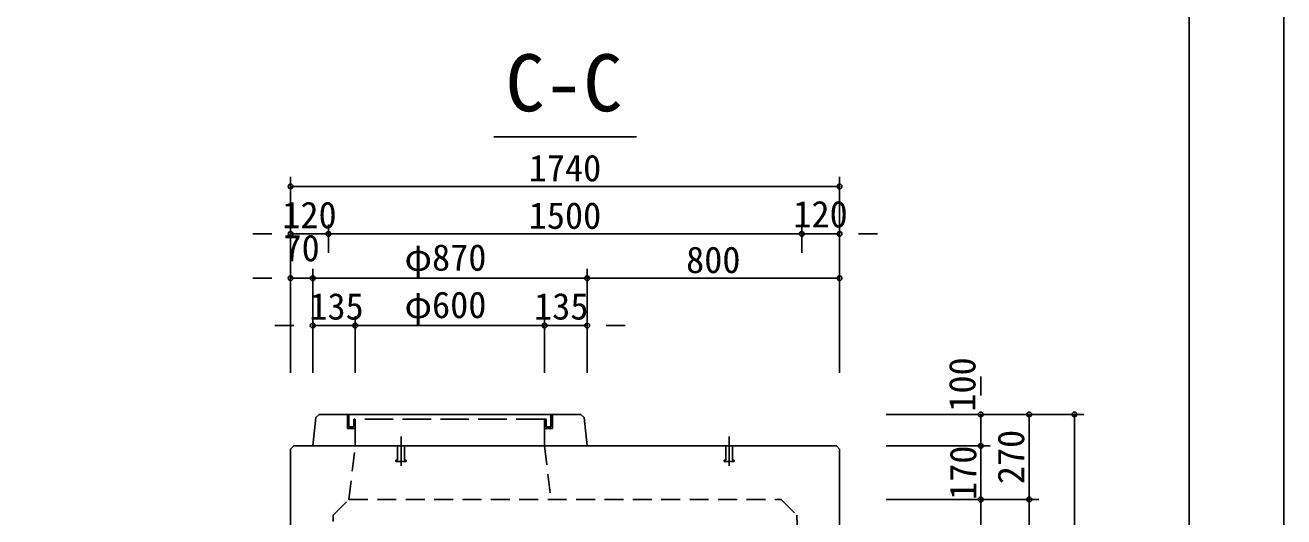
# Model space of a CAD drawing. Units: millimetres, scale not verified. Extents: x -7958 to 7958, y -4534 to 4653.
# Drawn here: x 3968 to 7958, y -1570 to -10 of the extents above; entities that cross this region are included whole.
import ezdxf
from ezdxf.enums import TextEntityAlignment as Align

# ---------------------------------------------------------------- set-up
doc = ezdxf.new("R2010")
doc.units = ezdxf.units.MM
doc.header["$LTSCALE"] = 30
doc.header["$PDMODE"] = 32
doc.header["$PDSIZE"] = 15
for name, pattern in [('CHAIN2', [12, 9, -1, 1, -1]), ('DASHED2', [3, 2, -1]), ('DASHED3', [4, 3, -1])]:
    doc.linetypes.add(name, pattern=pattern)
for name, color, linetype in [('0-0_0', 4, 'Continuous'), ('0-B_00枠', 4, 'Continuous'), ('0-E_03寸法', 4, 'Continuous'), ('0-F_04文字', 7, 'Continuous')]:
    doc.layers.add(name, color=color, linetype=linetype)
doc.styles.add('ＭＳ ゴシック', font='')
doc.styles.get('ＭＳ ゴシック').set_extended_font_data('MS Gothic')

msp = doc.modelspace()

# ---------------------------------------------------------------- linework, layer by layer
at = {"layer": '0-0_0', "color": 3}
for p, q in [((4889.43, -1254.79), (4879.43, -1344.79)), ((4899.43, -1244.79), (4889.43, -1254.79)), ((5729.43, -1244.79), (4899.43, -1244.79)), ((5729.43, -1244.79), (5739.43, -1254.79)), ((5749.43, -1344.79), (5739.43, -1254.79)), ((4809.43, -1354.79), (4819.43, -1344.79)), ((4809.43, -2204.79), (4809.43, -1354.79)), ((4819.43, -1344.79), (6539.43, -1344.79)), ((5749.43, -1344.79), (4879.43, -1344.79)), ((6539.43, -1344.79), (6549.43, -1354.79))]:
    msp.add_line(p, q, dxfattribs=at)
at = {"layer": '0-0_0', "linetype": 'DASHED3'}
for p, q in [((4989.43, -1289.79), (4989.43, -1244.79)), ((4994.43, -1284.79), (4994.43, -1244.79)), ((5009.43, -1259.79), (5009.43, -1284.79)), ((5614.43, -1259.79), (5014.43, -1259.79)), ((5619.43, -1259.79), (5614.43, -1259.79)), ((5614.43, -1289.79), (5614.43, -1259.79)), ((5619.43, -1284.79), (5619.43, -1259.79)), ((5634.43, -1244.79), (5634.43, -1284.79)), ((5639.43, -1244.79), (5639.43, -1289.79)), ((5014.43, -1289.79), (4989.43, -1289.79)), ((4994.43, -1284.79), (5009.43, -1284.79)), ((5014.43, -1289.79), (5014.43, -1344.79)), ((5614.43, -1289.79), (5614.43, -1344.79)), ((5614.43, -1289.79), (5639.43, -1289.79)), ((5634.43, -1284.79), (5619.43, -1284.79))]:
    msp.add_line(p, q, dxfattribs=at)
at = {"layer": '0-0_0', "linetype": 'CHAIN2'}
for p, q in [((5159.43, -1408.19), (5159.43, -1315.41)), ((6199.43, -1408.19), (6199.43, -1315.41))]:
    msp.add_line(p, q, dxfattribs=at)
at = {"layer": '0-0_0', "linetype": 'DASHED2'}
for p, q in [((4994.43, -1514.79), (5014.43, -1344.79)), ((5614.43, -1344.79), (5634.43, -1514.79)), ((4944.43, -1564.79), (4994.43, -1514.79)), ((4994.43, -1514.79), (6364.43, -1514.79)), ((6364.43, -1514.79), (6414.43, -1564.79)), ((4929.43, -2214.79), (4944.43, -1564.79)), ((6414.43, -1564.79), (6429.43, -2214.79))]:
    msp.add_line(p, q, dxfattribs=at)
at = {"layer": '0-0_0', "color": 6}
msp.add_lwpolyline([(-4342.24, 4075.97), (7657.76, 4075.97), (7657.76, -4234.03)], dxfattribs=at)
at = {"layer": '0-0_0', "linetype": 'DASHED3'}
msp.add_lwpolyline([(5009.43, -1259.79), (5014.43, -1259.79), (5014.43, -1289.79)], dxfattribs=at)
at = {"layer": '0-0_0', "linetype": 'DASHED2'}
for points in [[(5170.33, -1390.29), (5170.33, -1344.79), (5148.53, -1344.79), (5148.53, -1390.29)], [(6188.53, -1390.29), (6188.53, -1344.79), (6210.33, -1344.79), (6210.33, -1390.29)], [(5170.33, -1390.29), (5175.43, -1390.29), (5175.43, -1394.79), (5143.43, -1394.79), (5143.43, -1390.29), (5148.53, -1390.29)], [(6188.53, -1390.29), (6183.43, -1390.29), (6183.43, -1394.79), (6215.43, -1394.79), (6215.43, -1390.29), (6210.33, -1390.29)]]:
    msp.add_lwpolyline(points, dxfattribs=at)
at = {"layer": '0-0_0', "color": 3}
msp.add_lwpolyline([(6549.43, -1354.79), (6549.43, -2204.79), (6539.43, -2214.79)], dxfattribs=at)
at = {"layer": '0-B_00枠'}
msp.add_line((5453.45, -364.83), (5905.41, -364.83), dxfattribs=at)
msp.add_lwpolyline([(-4642.24, -4534.03), (7957.76, -4534.03), (7957.76, 4375.97), (-4642.24, 4375.97)], dxfattribs=at)
at = {"layer": '0-E_03寸法'}
for p, q in [((4809.43, -821.9), (4809.43, -491.9)), ((6549.43, -821.9), (6549.43, -491.9)), ((6549.43, -521.9), (4809.43, -521.9)), ((4869.43, -521.9), (6489.43, -521.9)), ((4749.43, -672.56), (4689.43, -672.56)), ((4809.43, -732.56), (4809.43, -642.56)), ((4929.43, -672.56), (4809.43, -672.56)), ((4929.43, -732.56), (4929.43, -642.56)), ((4929.43, -732.56), (4929.43, -642.56)), ((6429.43, -672.56), (4929.43, -672.56)), ((4989.43, -672.56), (5049.43, -672.56)), ((4989.43, -672.56), (6369.43, -672.56)), ((6369.43, -672.56), (6309.43, -672.56)), ((6429.43, -732.56), (6429.43, -642.56)), ((6429.43, -732.56), (6429.43, -642.56)), ((6549.43, -672.56), (6429.43, -672.56)), ((6549.43, -732.56), (6549.43, -642.56)), ((6609.43, -672.56), (6669.43, -672.56)), ((4809.43, -1112.91), (4809.43, -782.91)), ((4879.43, -1112.91), (4879.43, -782.91)), ((4879.43, -1112.91), (4879.43, -782.91)), ((5749.43, -1112.91), (5749.43, -782.91)), ((5749.43, -1112.91), (5749.43, -782.91)), ((6549.43, -1112.91), (6549.43, -782.91)), ((4749.43, -812.91), (4689.43, -812.91)), ((4879.43, -812.91), (4809.43, -812.91)), ((5749.43, -812.91), (4879.43, -812.91)), ((4939.43, -812.91), (4999.43, -812.91)), ((4939.43, -812.91), (5689.43, -812.91)), ((6549.43, -812.91), (5749.43, -812.91)), ((5809.43, -812.91), (6489.43, -812.91)), ((4879.43, -1113.06), (4879.43, -933.06)), ((5014.43, -1113.06), (5014.43, -933.06)), ((5014.43, -1113.06), (5014.43, -933.06)), ((5614.43, -1113.06), (5614.43, -933.06)), ((5614.43, -1113.06), (5614.43, -933.06)), ((5749.43, -1113.06), (5749.43, -933.06)), ((4819.43, -963.06), (4759.43, -963.06)), ((5014.43, -963.06), (4879.43, -963.06)), ((5614.43, -963.06), (5014.43, -963.06)), ((5074.43, -963.06), (5134.43, -963.06)), ((5074.43, -963.06), (5554.43, -963.06)), ((5554.43, -963.06), (5494.43, -963.06)), ((5749.43, -963.06), (5614.43, -963.06)), ((5809.43, -963.06), (5869.43, -963.06)), ((6996.93, -1184.79), (6996.93, -1124.79)), ((6696.93, -1244.79), (7026.93, -1244.79)), ((6851.01, -1244.79), (7181.01, -1244.79)), ((6993.88, -1244.79), (7323.88, -1244.79)), ((6996.93, -1344.79), (6996.93, -1244.79)), ((7151.01, -1514.79), (7151.01, -1244.79)), ((7293.88, -3174.79), (7293.88, -1244.79)), ((7151.01, -1304.79), (7151.01, -1454.79)), ((7293.88, -1304.79), (7293.88, -3114.79)), ((6696.93, -1344.79), (7026.93, -1344.79)), ((6696.93, -1344.79), (7026.93, -1344.79)), ((6996.93, -1514.79), (6996.93, -1344.79)), ((6996.93, -1404.79), (6996.93, -1464.79)), ((6996.93, -1404.79), (6996.93, -1454.79)), ((6696.93, -1514.79), (7026.93, -1514.79)), ((6696.93, -1514.79), (7026.93, -1514.79)), ((6851.01, -1514.79), (7181.01, -1514.79)), ((6996.93, -3014.79), (6996.93, -1514.79)), ((7031.01, -1514.79), (7181.01, -1514.79)), ((7151.01, -2214.79), (7151.01, -1514.79))]:
    msp.add_line(p, q, dxfattribs=at)
for p in [(4809.43, -521.9), (6549.43, -521.9), (4809.43, -672.56), (4929.43, -672.56), (6429.43, -672.56), (6549.43, -672.56), (4809.43, -812.91), (4879.43, -812.91), (5749.43, -812.91), (6549.43, -812.91), (4879.43, -963.06), (5014.43, -963.06), (5614.43, -963.06), (5749.43, -963.06), (6996.93, -1244.79), (7151.01, -1244.79), (7293.88, -1244.79), (6996.93, -1344.79), (6996.93, -1514.79), (7151.01, -1514.79)]:
    msp.add_point(p, dxfattribs=at)

# ---------------------------------------------------------------- texts
at = {"layer": '0-E_03寸法', "style": 'ＭＳ ゴシック'}
for s, p in [('1740', (5564.23, -531.02)), ('120', (4783.03, -679.72)), ('1500', (5564.23, -681.67)), ('120', (6403.03, -677.24)), ('70', (4786.83, -784.53)), ('φ870', (5170.43, -814.72)), ('800', (6063.03, -822.03)), ('135', (4868.73, -969.72)), ('φ600', (5170.43, -964.87)), ('135', (5581.22, -969.51))]:
    msp.add_text(s, height=84.46, dxfattribs=at).set_placement(p, align=Align.BOTTOM_LEFT)
for s, p in [('100', (7005.7, -1236.25)), ('270', (7160.13, -1466.19)), ('170', (7008.35, -1516.19))]:
    msp.add_text(s, height=84.46, rotation=90, dxfattribs=at).set_placement(p, align=Align.BOTTOM_LEFT)
at = {"layer": '0-F_04文字', "style": 'ＭＳ ゴシック'}
msp.add_text('C-C', height=181.1, dxfattribs=at).set_placement((5490.92, -337.84), align=Align.BOTTOM_LEFT)

doc.saveas('drawing.dxf')
